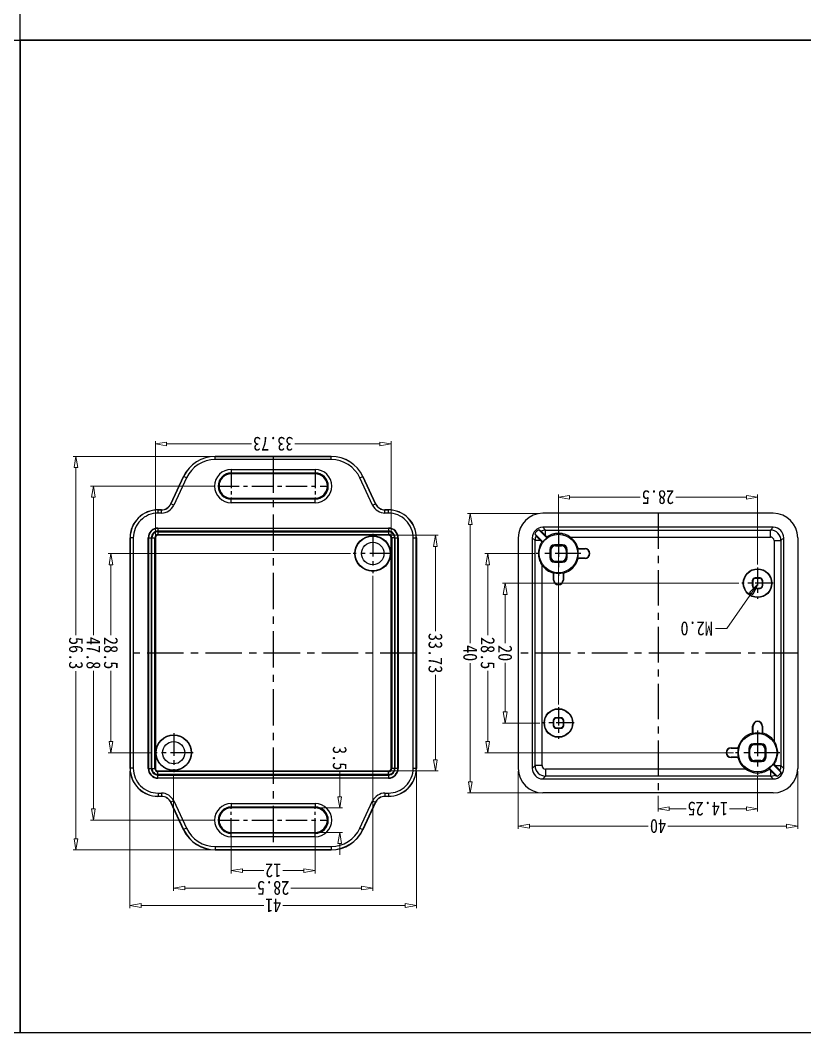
# Model space of a CAD drawing. Header units: millimetres. Extents: x 1786 to 3123, y -2632 to -1928.
# Drawn here: x 2920.1 to 3032.4, y -2632.3 to -2487.5 of the extents above; entities that cross this region are included whole.
import ezdxf

# ---------------------------------------------------------------- set-up
doc = ezdxf.new("R2010")
doc.units = ezdxf.units.MM
doc.linetypes.add('CENTER', pattern=[50.8, 31.75, -6.35, 6.35, -6.35])
doc.layers.add('dim', color=3, linetype='Continuous', lineweight=9)
doc.styles.add('FFS', font='SIMFANG.TTF', dxfattribs={"width": 0.85})
doc.dimstyles.new('YanXiu', dxfattribs={"dimtxt": 2.5, "dimasz": 2.2, "dimexe": 1, "dimexo": 0.6, "dimgap": 0.66, "dimtad": 0, "dimzin": 9, "dimdsep": 46, "dimtxsty": 'FFS', "dimblk": 'CLOSEDBLANK', "dimcen": 0, "dimclrd": 256, "dimclre": 131, "dimclrt": 42, "dimazin": 0, "dimtfac": 1, "dimtofl": 0, "dimtmove": 0, "dimatfit": 3, "dimldrblk": 'CLOSEDBLANK', "dimfxl": 1, "dimlwd": 5, "dimlwe": 5, "dimarcsym": 0})

# ---------------------------------------------------------------- blocks, each defined once
blk = doc.blocks.new('_ClosedBlank')
at = {"color": 0, "linetype": 'ByBlock', "lineweight": -2}
for p, q in [((-1, 0.167), (0, 0)), ((-1, 0.167), (-1, -0.167)), ((0, 0), (-1, -0.167))]:
    blk.add_line(p, q, dxfattribs=at)
blk = doc.blocks.new('*D230')
at = {"layer": 'Defpoints', "color": 0}
for p in [(2867.02, -2419.11), (2900.75, -2419.11), (2900.75, -2432.55)]:
    blk.add_point(p, dxfattribs=at)
at = {"layer": 'dim', "color": 131, "lineweight": 5}
for p, q in [((2867.02, -2419.51), (2867.02, -2432.95)), ((2900.75, -2419.51), (2900.75, -2432.95))]:
    blk.add_line(p, q, dxfattribs=at)
at = {"layer": 'dim', "lineweight": 5}
for p, q in [((2868.62, -2432.55), (2880.77, -2432.55)), ((2899.15, -2432.55), (2887.01, -2432.55))]:
    blk.add_line(p, q, dxfattribs=at)
at = {"layer": 'dim', "lineweight": 5, "xscale": 1.6, "yscale": 1.6, "zscale": 1.6, "rotation": 180}
blk.add_blockref('_ClosedBlank', (2867.02, -2432.55), dxfattribs=at)
at = {"layer": 'dim', "lineweight": 5, "xscale": 1.6, "yscale": 1.6, "zscale": 1.6}
blk.add_blockref('_ClosedBlank', (2900.75, -2432.55), dxfattribs=at)
at = {"layer": 'dim', "color": 42, "insert": (2883.89, -2432.55), "char_height": 2, "attachment_point": 5, "style": 'FFS'}
blk.add_mtext('33.73', dxfattribs=at)
blk = doc.blocks.new('*D231')
at = {"layer": 'Defpoints', "color": 0}
for p in [(2860.66, -2385.75), (2867.39, -2385.75, 0), (2867.39, -2419.48, 0)]:
    blk.add_point(p, dxfattribs=at)
at = {"layer": 'dim', "color": 131, "lineweight": 5}
for p, q in [((2866.99, -2385.75), (2860.26, -2385.75)), ((2866.99, -2419.48), (2860.26, -2419.48))]:
    blk.add_line(p, q, dxfattribs=at)
at = {"layer": 'dim', "lineweight": 5}
for p, q in [((2860.66, -2387.35), (2860.66, -2399.49)), ((2860.66, -2417.88), (2860.66, -2405.73))]:
    blk.add_line(p, q, dxfattribs=at)
at = {"layer": 'dim', "lineweight": 5, "xscale": 1.6, "yscale": 1.6, "zscale": 1.6}
for p, rotation in [((2860.66, -2385.75), 90), ((2860.66, -2419.48), 270)]:
    blk.add_blockref('_ClosedBlank', p, dxfattribs=dict(at, rotation=rotation))
at = {"layer": 'dim', "color": 42, "insert": (2860.66, -2402.61), "char_height": 2, "attachment_point": 5, "rotation": 90, "style": 'FFS'}
blk.add_mtext('33.73', dxfattribs=at)
blk = doc.blocks.new('*D232')
at = {"layer": 'Defpoints', "color": 0}
for p in [(2900.94, -2388.36, 0), (2907.12, -2388.36), (2872.44, -2416.86, 0)]:
    blk.add_point(p, dxfattribs=at)
at = {"layer": 'dim', "color": 131, "lineweight": 5}
for p, q in [((2901.34, -2388.36), (2907.52, -2388.36)), ((2872.84, -2416.86), (2907.52, -2416.86))]:
    blk.add_line(p, q, dxfattribs=at)
at = {"layer": 'dim', "lineweight": 5}
for p, q in [((2907.12, -2389.96), (2907.12, -2400.06)), ((2907.12, -2415.26), (2907.12, -2405.16))]:
    blk.add_line(p, q, dxfattribs=at)
at = {"layer": 'dim', "lineweight": 5, "xscale": 1.6, "yscale": 1.6, "zscale": 1.6}
for p, rotation in [((2907.12, -2388.36), 90), ((2907.12, -2416.86), 270)]:
    blk.add_blockref('_ClosedBlank', p, dxfattribs=dict(at, rotation=rotation))
at = {"layer": 'dim', "color": 42, "insert": (2907.12, -2402.61), "char_height": 2, "attachment_point": 5, "rotation": 90, "style": 'FFS'}
blk.add_mtext('28.5', dxfattribs=at)
blk = doc.blocks.new('*D233')
at = {"layer": 'Defpoints', "color": 0}
for p in [(2891.81, -2378.71, 0), (2909.62, -2378.71), (2891.81, -2426.51, 0)]:
    blk.add_point(p, dxfattribs=at)
at = {"layer": 'dim', "color": 131, "lineweight": 5}
for p, q in [((2892.21, -2378.71), (2910.02, -2378.71)), ((2892.21, -2426.51), (2910.02, -2426.51))]:
    blk.add_line(p, q, dxfattribs=at)
at = {"layer": 'dim', "lineweight": 5}
for p, q in [((2909.62, -2380.31), (2909.62, -2400.06)), ((2909.62, -2424.91), (2909.62, -2405.17))]:
    blk.add_line(p, q, dxfattribs=at)
at = {"layer": 'dim', "lineweight": 5, "xscale": 1.6, "yscale": 1.6, "zscale": 1.6}
for p, rotation in [((2909.62, -2378.71), 90), ((2909.62, -2426.51), 270)]:
    blk.add_blockref('_ClosedBlank', p, dxfattribs=dict(at, rotation=rotation))
at = {"layer": 'dim', "color": 42, "insert": (2909.62, -2402.61), "char_height": 2, "attachment_point": 5, "rotation": 90, "style": 'FFS'}
blk.add_mtext('47.8', dxfattribs=at)
blk = doc.blocks.new('*D234')
at = {"layer": 'Defpoints', "color": 0}
for p in [(2892.19, -2374.46), (2912.12, -2374.46), (2892.19, -2430.76)]:
    blk.add_point(p, dxfattribs=at)
at = {"layer": 'dim', "color": 131, "lineweight": 5}
for p, q in [((2892.59, -2374.46), (2912.52, -2374.46)), ((2892.59, -2430.76), (2912.52, -2430.76))]:
    blk.add_line(p, q, dxfattribs=at)
at = {"layer": 'dim', "lineweight": 5}
for p, q in [((2912.12, -2376.06), (2912.12, -2400.05)), ((2912.12, -2429.16), (2912.12, -2405.18))]:
    blk.add_line(p, q, dxfattribs=at)
at = {"layer": 'dim', "lineweight": 5, "xscale": 1.6, "yscale": 1.6, "zscale": 1.6}
for p, rotation in [((2912.12, -2374.46), 90), ((2912.12, -2430.76), 270)]:
    blk.add_blockref('_ClosedBlank', p, dxfattribs=dict(at, rotation=rotation))
at = {"layer": 'dim', "color": 42, "insert": (2912.12, -2402.61), "char_height": 2, "attachment_point": 5, "rotation": 90, "style": 'FFS'}
blk.add_mtext('56.3', dxfattribs=at)
blk = doc.blocks.new('*D235')
at = {"layer": 'Defpoints', "color": 0}
for p in [(2869.64, -2369), (2898.14, -2385.56, 0), (2869.64, -2414.06, 0)]:
    blk.add_point(p, dxfattribs=at)
at = {"layer": 'dim', "color": 131, "lineweight": 5}
for p, q in [((2869.64, -2413.66), (2869.64, -2368.6)), ((2898.14, -2385.16), (2898.14, -2368.6))]:
    blk.add_line(p, q, dxfattribs=at)
at = {"layer": 'dim', "lineweight": 5}
for p, q in [((2871.24, -2369), (2881.34, -2369)), ((2896.54, -2369), (2886.44, -2369))]:
    blk.add_line(p, q, dxfattribs=at)
at = {"layer": 'dim', "lineweight": 5, "xscale": 1.6, "yscale": 1.6, "zscale": 1.6, "rotation": 180}
blk.add_blockref('_ClosedBlank', (2869.64, -2369), dxfattribs=at)
at = {"layer": 'dim', "lineweight": 5, "xscale": 1.6, "yscale": 1.6, "zscale": 1.6}
blk.add_blockref('_ClosedBlank', (2898.14, -2369), dxfattribs=at)
at = {"layer": 'dim', "color": 42, "insert": (2883.89, -2369), "char_height": 2, "attachment_point": 5, "style": 'FFS'}
blk.add_mtext('28.5', dxfattribs=at)
blk = doc.blocks.new('*D236')
at = {"layer": 'Defpoints', "color": 0}
for p in [(2877.89, -2371.5), (2877.89, -2376.79, 0), (2889.89, -2376.79, 0)]:
    blk.add_point(p, dxfattribs=at)
at = {"layer": 'dim', "color": 131, "lineweight": 5}
for p, q in [((2877.89, -2376.39), (2877.89, -2371.1)), ((2889.89, -2376.39), (2889.89, -2371.1))]:
    blk.add_line(p, q, dxfattribs=at)
at = {"layer": 'dim', "lineweight": 5}
for p, q in [((2879.49, -2371.5), (2882.53, -2371.5)), ((2888.29, -2371.5), (2885.24, -2371.5))]:
    blk.add_line(p, q, dxfattribs=at)
at = {"layer": 'dim', "lineweight": 5, "xscale": 1.6, "yscale": 1.6, "zscale": 1.6, "rotation": 180}
blk.add_blockref('_ClosedBlank', (2877.89, -2371.5), dxfattribs=at)
at = {"layer": 'dim', "lineweight": 5, "xscale": 1.6, "yscale": 1.6, "zscale": 1.6}
blk.add_blockref('_ClosedBlank', (2889.89, -2371.5), dxfattribs=at)
at = {"layer": 'dim', "color": 42, "insert": (2883.89, -2371.5), "char_height": 2, "attachment_point": 5, "style": 'FFS'}
blk.add_mtext('12', dxfattribs=at)
blk = doc.blocks.new('*D237')
at = {"layer": 'Defpoints', "color": 0}
for p in [(2877.89, -2376.96), (2874.36, -2380.46), (2877.89, -2380.46)]:
    blk.add_point(p, dxfattribs=at)
at = {"layer": 'dim', "lineweight": 5}
for p, q in [((2874.36, -2375.36), (2874.36, -2373.76)), ((2874.36, -2382.06), (2874.36, -2385.66))]:
    blk.add_line(p, q, dxfattribs=at)
at = {"layer": 'dim', "color": 131, "lineweight": 5}
for p, q in [((2877.49, -2376.96), (2873.96, -2376.96)), ((2877.49, -2380.46), (2873.96, -2380.46))]:
    blk.add_line(p, q, dxfattribs=at)
at = {"layer": 'dim', "lineweight": 5, "xscale": 1.6, "yscale": 1.6, "zscale": 1.6}
for p, rotation in [((2874.36, -2376.96), 270), ((2874.36, -2380.46), 90)]:
    blk.add_blockref('_ClosedBlank', p, dxfattribs=dict(at, rotation=rotation))
at = {"layer": 'dim', "color": 42, "insert": (2874.36, -2387.58), "char_height": 2, "attachment_point": 5, "rotation": 90, "style": 'FFS'}
blk.add_mtext('3.5', dxfattribs=at)
blk = doc.blocks.new('*D238')
at = {"layer": 'Defpoints', "color": 0}
for p in [(2863.39, -2366.5), (2863.39, -2386.11), (2904.39, -2386.11)]:
    blk.add_point(p, dxfattribs=at)
at = {"layer": 'dim', "color": 131, "lineweight": 5}
for p, q in [((2863.39, -2385.71), (2863.39, -2366.1)), ((2904.39, -2385.71), (2904.39, -2366.1))]:
    blk.add_line(p, q, dxfattribs=at)
at = {"layer": 'dim', "lineweight": 5}
for p, q in [((2864.99, -2366.5), (2882.53, -2366.5)), ((2902.79, -2366.5), (2885.24, -2366.5))]:
    blk.add_line(p, q, dxfattribs=at)
at = {"layer": 'dim', "lineweight": 5, "xscale": 1.6, "yscale": 1.6, "zscale": 1.6, "rotation": 180}
blk.add_blockref('_ClosedBlank', (2863.39, -2366.5), dxfattribs=at)
at = {"layer": 'dim', "lineweight": 5, "xscale": 1.6, "yscale": 1.6, "zscale": 1.6}
blk.add_blockref('_ClosedBlank', (2904.39, -2366.5), dxfattribs=at)
at = {"layer": 'dim', "color": 42, "insert": (2883.89, -2366.5), "char_height": 2, "attachment_point": 5, "style": 'FFS'}
blk.add_mtext('41', dxfattribs=at)
blk = doc.blocks.new('*D239')
at = {"layer": 'Defpoints', "color": 0}
for p in [(2845.31, -2392.61, 0), (2850.68, -2392.61), (2816.81, -2412.61, 0)]:
    blk.add_point(p, dxfattribs=at)
at = {"layer": 'dim', "color": 131, "lineweight": 5}
for p, q in [((2845.71, -2392.61), (2851.07, -2392.61)), ((2817.21, -2412.61), (2851.07, -2412.61))]:
    blk.add_line(p, q, dxfattribs=at)
at = {"layer": 'dim', "lineweight": 5}
for p, q in [((2850.68, -2394.21), (2850.68, -2401.2)), ((2850.68, -2411.01), (2850.68, -2404.03))]:
    blk.add_line(p, q, dxfattribs=at)
at = {"layer": 'dim', "lineweight": 5, "xscale": 1.6, "yscale": 1.6, "zscale": 1.6}
for p, rotation in [((2850.68, -2392.61), 90), ((2850.68, -2412.61), 270)]:
    blk.add_blockref('_ClosedBlank', p, dxfattribs=dict(at, rotation=rotation))
at = {"layer": 'dim', "color": 42, "insert": (2850.68, -2402.61), "char_height": 2, "attachment_point": 5, "rotation": 90, "style": 'FFS'}
blk.add_mtext('20', dxfattribs=at)
blk = doc.blocks.new('*D240')
at = {"layer": 'Defpoints', "color": 0}
for p in [(2817.58, -2388.36, 0), (2853.18, -2388.36), (2846.08, -2416.86, 0)]:
    blk.add_point(p, dxfattribs=at)
at = {"layer": 'dim', "color": 131, "lineweight": 5}
for p, q in [((2817.98, -2388.36), (2853.57, -2388.36)), ((2846.48, -2416.86), (2853.57, -2416.86))]:
    blk.add_line(p, q, dxfattribs=at)
at = {"layer": 'dim', "lineweight": 5}
for p, q in [((2853.18, -2389.96), (2853.18, -2400.06)), ((2853.18, -2415.26), (2853.18, -2405.16))]:
    blk.add_line(p, q, dxfattribs=at)
at = {"layer": 'dim', "lineweight": 5, "xscale": 1.6, "yscale": 1.6, "zscale": 1.6}
for p, rotation in [((2853.18, -2388.36), 90), ((2853.18, -2416.86), 270)]:
    blk.add_blockref('_ClosedBlank', p, dxfattribs=dict(at, rotation=rotation))
at = {"layer": 'dim', "color": 42, "insert": (2853.18, -2402.61), "char_height": 2, "attachment_point": 5, "rotation": 90, "style": 'FFS'}
blk.add_mtext('28.5', dxfattribs=at)
blk = doc.blocks.new('*D241')
at = {"layer": 'Defpoints', "color": 0}
for p in [(2845.3, -2382.61), (2855.68, -2382.61), (2845.3, -2422.61)]:
    blk.add_point(p, dxfattribs=at)
at = {"layer": 'dim', "color": 131, "lineweight": 5}
for p, q in [((2845.7, -2382.61), (2856.07, -2382.61)), ((2845.7, -2422.61), (2856.07, -2422.61))]:
    blk.add_line(p, q, dxfattribs=at)
at = {"layer": 'dim', "lineweight": 5}
for p, q in [((2855.68, -2384.21), (2855.68, -2401.19)), ((2855.68, -2421.01), (2855.68, -2404.03))]:
    blk.add_line(p, q, dxfattribs=at)
at = {"layer": 'dim', "lineweight": 5, "xscale": 1.6, "yscale": 1.6, "zscale": 1.6}
for p, rotation in [((2855.68, -2382.61), 90), ((2855.68, -2422.61), 270)]:
    blk.add_blockref('_ClosedBlank', p, dxfattribs=dict(at, rotation=rotation))
at = {"layer": 'dim', "color": 42, "insert": (2855.68, -2402.61), "char_height": 2, "attachment_point": 5, "rotation": 90, "style": 'FFS'}
blk.add_mtext('40', dxfattribs=at)
blk = doc.blocks.new('*D242')
at = {"layer": 'Defpoints', "color": 0}
for p in [(2828.8, -2380.35), (2828.8, -2382.61, 0), (2814.55, -2385.34, 0)]:
    blk.add_point(p, dxfattribs=at)
at = {"layer": 'dim', "color": 131, "lineweight": 5}
for p, q in [((2814.55, -2384.94), (2814.55, -2379.95)), ((2828.8, -2382.21), (2828.8, -2379.95))]:
    blk.add_line(p, q, dxfattribs=at)
at = {"layer": 'dim', "lineweight": 5}
for p, q in [((2816.15, -2380.35), (2818.56, -2380.35)), ((2827.2, -2380.35), (2824.79, -2380.35))]:
    blk.add_line(p, q, dxfattribs=at)
at = {"layer": 'dim', "lineweight": 5, "xscale": 1.6, "yscale": 1.6, "zscale": 1.6, "rotation": 180}
blk.add_blockref('_ClosedBlank', (2814.55, -2380.35), dxfattribs=at)
at = {"layer": 'dim', "lineweight": 5, "xscale": 1.6, "yscale": 1.6, "zscale": 1.6}
blk.add_blockref('_ClosedBlank', (2828.8, -2380.35), dxfattribs=at)
at = {"layer": 'dim', "color": 42, "insert": (2821.68, -2380.35), "char_height": 2, "attachment_point": 5, "style": 'FFS'}
blk.add_mtext('14.25', dxfattribs=at)
blk = doc.blocks.new('*D243')
at = {"layer": 'Defpoints', "color": 0}
for p in [(2848.8, -2377.85), (2808.8, -2386.11, 0), (2848.8, -2386.11, 0)]:
    blk.add_point(p, dxfattribs=at)
at = {"layer": 'dim', "color": 131, "lineweight": 5}
for p, q in [((2808.8, -2385.71), (2808.8, -2377.45)), ((2848.8, -2385.71), (2848.8, -2377.45))]:
    blk.add_line(p, q, dxfattribs=at)
at = {"layer": 'dim', "lineweight": 5}
for p, q in [((2810.4, -2377.85), (2827.38, -2377.85)), ((2847.2, -2377.85), (2830.22, -2377.85))]:
    blk.add_line(p, q, dxfattribs=at)
at = {"layer": 'dim', "lineweight": 5, "xscale": 1.6, "yscale": 1.6, "zscale": 1.6, "rotation": 180}
blk.add_blockref('_ClosedBlank', (2808.8, -2377.85), dxfattribs=at)
at = {"layer": 'dim', "lineweight": 5, "xscale": 1.6, "yscale": 1.6, "zscale": 1.6}
blk.add_blockref('_ClosedBlank', (2848.8, -2377.85), dxfattribs=at)
at = {"layer": 'dim', "color": 42, "insert": (2828.8, -2377.85), "char_height": 2, "attachment_point": 5, "style": 'FFS'}
blk.add_mtext('40', dxfattribs=at)
blk = doc.blocks.new('*D244')
at = {"layer": 'Defpoints', "color": 0}
for p in [(2843.05, -2394.87, 0), (2814.55, -2414.87, 0), (2843.05, -2424.91)]:
    blk.add_point(p, dxfattribs=at)
at = {"layer": 'dim', "color": 131, "lineweight": 5}
for p, q in [((2843.05, -2395.27), (2843.05, -2425.31)), ((2814.55, -2415.27), (2814.55, -2425.31))]:
    blk.add_line(p, q, dxfattribs=at)
at = {"layer": 'dim', "lineweight": 5}
for p, q in [((2816.15, -2424.91), (2826.25, -2424.91)), ((2841.45, -2424.91), (2831.35, -2424.91))]:
    blk.add_line(p, q, dxfattribs=at)
at = {"layer": 'dim', "lineweight": 5, "xscale": 1.6, "yscale": 1.6, "zscale": 1.6, "rotation": 180}
blk.add_blockref('_ClosedBlank', (2814.55, -2424.91), dxfattribs=at)
at = {"layer": 'dim', "lineweight": 5, "xscale": 1.6, "yscale": 1.6, "zscale": 1.6}
blk.add_blockref('_ClosedBlank', (2843.05, -2424.91), dxfattribs=at)
at = {"layer": 'dim', "color": 42, "insert": (2828.8, -2424.91), "char_height": 2, "attachment_point": 5, "style": 'FFS'}
blk.add_mtext('28.5', dxfattribs=at)
blk = doc.blocks.new('*u246')
at = {"color": 7, "linetype": 'Continuous'}
for p, q in [((57.03, 115.86, 0), (73.639, 115.86, 0)), ((57.03, 115.86, 0), (57.042, 115.842, 0)), ((57.041, 115.392, 0), (57.041, 115.842, 0)), ((73.628, 115.392, 0), (57.041, 115.392, 0)), ((73.628, 115.842, 0), (57.042, 115.842, 0)), ((73.628, 115.842, 0), (73.639, 115.86, 0)), ((73.628, 115.392, 0), (73.628, 115.842, 0)), ((59.335, 113.992, 0), (71.335, 113.992, 0)), ((59.335, 113.992, 0), (59.335, 113.36, 0)), ((59.335, 113.493, 0), (71.335, 113.493, 0)), ((71.335, 113.36, 0), (59.335, 113.36, 0)), ((71.335, 113.992, 0), (71.335, 113.36, 0)), ((50.681, 109.076, 0), (52.498, 112.973, 0)), ((52.51, 112.955, 0), (50.693, 109.058, 0)), ((52.918, 112.765, 0), (51.101, 108.868, 0)), ((52.498, 112.973, 0), (52.51, 112.955, 0)), ((52.918, 112.765, 0), (52.51, 112.955, 0)), ((77.752, 112.765, 0), (78.16, 112.955, 0)), ((79.569, 108.868, 0), (77.752, 112.765, 0)), ((78.16, 112.955, 0), (78.171, 112.973, 0)), ((79.977, 109.058, 0), (78.16, 112.955, 0)), ((78.171, 112.973, 0), (79.988, 109.076, 0)), ((50.693, 109.058, 0), (50.681, 109.076, 0)), ((51.101, 108.868, 0), (50.693, 109.058, 0)), ((59.335, 109.86, 0), (71.335, 109.86, 0)), ((59.335, 109.228, 0), (59.335, 109.86, 0)), ((71.335, 109.728, 0), (59.335, 109.728, 0)), ((71.335, 109.228, 0), (59.335, 109.228, 0)), ((71.335, 109.228, 0), (71.335, 109.86, 0)), ((79.569, 108.868, 0), (79.977, 109.058, 0)), ((79.977, 109.058, 0), (79.988, 109.076, 0)), ((-6.254, 107.71, 0), (26.753, 107.71, 0)), ((48.835, 108.21, 0), (49.322, 108.21, 0)), ((48.853, 108.192, 0), (48.835, 108.21, 0)), ((49.333, 108.192, 0), (48.853, 108.192, 0)), ((48.853, 107.742, 0), (48.853, 108.192, 0)), ((49.333, 107.742, 0), (48.853, 107.742, 0)), ((49.333, 108.192, 0), (49.322, 108.21, 0)), ((49.333, 107.742, 0), (49.333, 108.192, 0)), ((81.336, 108.192, 0), (81.348, 108.21, 0)), ((81.817, 108.192, 0), (81.336, 108.192, 0)), ((81.336, 107.742, 0), (81.336, 108.192, 0)), ((81.817, 107.742, 0), (81.336, 107.742, 0)), ((81.348, 108.21, 0), (81.835, 108.21, 0)), ((81.835, 108.21, 0), (81.817, 108.192, 0)), ((81.817, 107.742, 0), (81.817, 108.192, 0)), ((-7.377, 104.778, 0), (-6.229, 103.63, 0)), ((-5.67, 104.189, 0), (-6.818, 105.337, 0)), ((26.749, 105.708, 0), (-6.25, 105.708, 0)), ((-5.855, 105.313, 0), (-6.25, 105.708, 0)), ((-5.855, 105.313, 0), (26.354, 105.313, 0)), ((-5.855, 104.521, 0), (-5.855, 105.313, 0)), ((-2.325, 104.314, 0), (26.354, 104.314, 0)), ((26.354, 105.313, 0), (26.749, 105.708, 0)), ((26.354, 104.314, 0), (26.354, 105.313, 0)), ((48.835, 105.608, 0), (81.834, 105.608, 0)), ((48.835, 105.16, 0), (48.835, 105.608, 0)), ((81.834, 105.559, 0), (48.835, 105.559, 0)), ((81.834, 105.16, 0), (48.835, 105.16, 0)), ((48.835, 105.067, 0), (81.834, 105.067, 0)), ((48.835, 105.067, 0), (48.835, 104.575, 0)), ((48.835, 104.668, 0), (81.834, 104.668, 0)), ((81.834, 104.575, 0), (48.835, 104.575, 0)), ((81.834, 105.608, 0), (81.834, 105.16, 0)), ((81.834, 105.067, 0), (81.834, 104.575, 0)), ((-9.75, 71.207, 0), (-9.75, 104.214, 0)), ((-7.748, 104.21, 0), (-7.748, 71.211, 0)), ((-7.353, 103.815, 0), (-7.748, 104.21, 0)), ((-7.353, 71.606, 0), (-7.353, 103.815, 0)), ((-6.561, 103.815, 0), (-7.353, 103.815, 0)), ((-3.415, 103.21, 0), (-4.586, 103.21, 0)), ((-4.586, 103.21, 0), (-4.446, 103.071, 0)), ((-4.446, 103.071, 0), (-3.554, 103.071, 0)), ((-3.415, 103.21, 0), (-3.554, 103.071, 0)), ((26.854, 103.815, 0), (27.853, 103.815, 0)), ((26.854, 103.815, 0), (26.854, 75.136, 0)), ((27.853, 103.815, 0), (28.248, 104.21, 0)), ((27.853, 103.815, 0), (27.853, 71.606, 0)), ((28.248, 71.211, 0), (28.248, 104.21, 0)), ((30.25, 71.207, 0), (30.25, 104.214, 0)), ((44.835, 71.21, 0), (44.835, 104.21, 0)), ((44.853, 104.192, 0), (44.835, 104.21, 0)), ((44.853, 104.192, 0), (44.853, 71.228, 0)), ((45.303, 104.192, 0), (44.853, 104.192, 0)), ((45.303, 104.192, 0), (45.303, 71.228, 0)), ((47.437, 71.211, 0), (47.437, 104.21, 0)), ((47.437, 104.21, 0), (47.885, 104.21, 0)), ((47.486, 104.21, 0), (47.486, 71.211, 0)), ((47.885, 104.21, 0), (47.885, 71.211, 0)), ((47.978, 71.211, 0), (47.978, 104.21, 0)), ((47.978, 104.21, 0), (48.47, 104.21, 0)), ((48.377, 71.211, 0), (48.377, 104.21, 0)), ((48.47, 104.21, 0), (48.47, 71.211, 0)), ((82.692, 104.21, 0), (82.2, 104.21, 0)), ((82.2, 71.211, 0), (82.2, 104.21, 0)), ((82.292, 104.21, 0), (82.292, 71.211, 0)), ((82.692, 104.21, 0), (82.692, 71.211, 0)), ((83.233, 104.21, 0), (82.784, 104.21, 0)), ((82.784, 71.211, 0), (82.784, 104.21, 0)), ((83.184, 71.211, 0), (83.184, 104.21, 0)), ((83.233, 104.21, 0), (83.233, 71.211, 0)), ((85.367, 104.192, 0), (85.817, 104.192, 0)), ((85.367, 71.228, 0), (85.367, 104.192, 0)), ((85.835, 104.21, 0), (85.817, 104.192, 0)), ((85.817, 71.228, 0), (85.817, 104.192, 0)), ((85.835, 104.21, 0), (85.835, 71.21, 0)), ((-5.25, 102.546, 0), (-5.25, 101.375, 0)), ((-5.25, 102.546, 0), (-5.111, 102.406, 0)), ((-5.25, 101.375, 0), (-5.111, 101.514, 0)), ((-5.111, 102.406, 0), (-5.111, 101.514, 0)), ((-2.75, 102.546, 0), (-2.89, 102.406, 0)), ((-2.89, 102.406, 0), (-2.89, 101.514, 0)), ((-2.75, 101.375, 0), (-2.89, 101.514, 0)), ((-2.75, 101.375, 0), (-2.75, 102.546, 0)), ((-1.238, 102.61, 0), (-0.203, 102.61, 0)), ((-1.197, 102.663, 0), (-0.203, 102.663, 0)), ((-0.203, 102.61, 0), (-0.203, 102.663, 0)), ((-6.354, 71.606, 0), (-6.354, 100.285, 0)), ((-4.586, 100.71, 0), (-4.446, 100.85, 0)), ((-4.586, 100.71, 0), (-3.415, 100.71, 0)), ((-4.446, 100.85, 0), (-3.554, 100.85, 0)), ((-3.415, 100.71, 0), (-3.554, 100.85, 0)), ((-0.203, 101.31, 0), (-1.238, 101.31, 0)), ((-0.203, 101.258, 0), (-1.197, 101.258, 0)), ((-0.203, 101.31, 0), (-0.203, 101.258, 0)), ((-4.703, 98.163, 0), (-4.703, 99.157, 0)), ((-4.65, 98.163, 0), (-4.65, 99.198, 0)), ((-3.35, 99.198, 0), (-3.35, 98.163, 0)), ((-3.298, 99.157, 0), (-3.298, 98.163, 0)), ((-4.703, 98.163, 0), (-4.65, 98.163, 0)), ((-3.298, 98.163, 0), (-3.35, 98.163, 0)), ((23.75, 98.062, 0), (23.802, 98.009, 0)), ((23.75, 98.062, 0), (23.75, 97.359, 0)), ((23.75, 97.359, 0), (23.802, 97.411, 0)), ((23.802, 98.009, 0), (23.802, 97.411, 0)), ((24.148, 98.46, 0), (24.201, 98.408, 0)), ((24.851, 98.46, 0), (24.148, 98.46, 0)), ((24.799, 98.408, 0), (24.201, 98.408, 0)), ((24.851, 98.46, 0), (24.799, 98.408, 0)), ((25.25, 98.062, 0), (25.197, 98.009, 0)), ((25.197, 97.411, 0), (25.197, 98.009, 0)), ((25.25, 97.359, 0), (25.197, 97.411, 0)), ((25.25, 97.359, 0), (25.25, 98.062, 0)), ((24.148, 96.96, 0), (24.201, 97.013, 0)), ((24.148, 96.96, 0), (24.851, 96.96, 0)), ((24.201, 97.013, 0), (24.799, 97.013, 0)), ((24.851, 96.96, 0), (24.799, 97.013, 0)), ((-3.649, 78.46, 0), (-4.352, 78.46, 0)), ((-4.352, 78.46, 0), (-4.299, 78.408, 0)), ((-3.701, 78.408, 0), (-4.299, 78.408, 0)), ((-3.649, 78.46, 0), (-3.701, 78.408, 0)), ((-4.75, 78.062, 0), (-4.75, 77.359, 0)), ((-4.75, 78.062, 0), (-4.698, 78.009, 0)), ((-4.75, 77.359, 0), (-4.698, 77.411, 0)), ((-4.698, 78.009, 0), (-4.698, 77.411, 0)), ((-4.352, 76.96, 0), (-4.299, 77.013, 0)), ((-4.352, 76.96, 0), (-3.649, 76.96, 0)), ((-4.299, 77.013, 0), (-3.701, 77.013, 0)), ((-3.649, 76.96, 0), (-3.701, 77.013, 0)), ((-3.25, 78.062, 0), (-3.303, 78.009, 0)), ((-3.303, 77.411, 0), (-3.303, 78.009, 0)), ((-3.25, 77.359, 0), (-3.303, 77.411, 0)), ((-3.25, 77.359, 0), (-3.25, 78.062, 0)), ((23.85, 77.258, 0), (23.797, 77.258, 0)), ((23.797, 76.263, 0), (23.797, 77.258, 0)), ((23.85, 76.222, 0), (23.85, 77.258, 0)), ((25.15, 77.258, 0), (25.202, 77.258, 0)), ((25.15, 77.258, 0), (25.15, 76.222, 0)), ((25.202, 77.258, 0), (25.202, 76.263, 0)), ((20.702, 74.11, 0), (20.702, 74.163, 0)), ((20.702, 74.163, 0), (21.697, 74.163, 0)), ((20.702, 74.11, 0), (21.738, 74.11, 0)), ((23.25, 74.046, 0), (23.389, 73.906, 0)), ((23.25, 74.046, 0), (23.25, 72.875, 0)), ((23.389, 73.014, 0), (23.389, 73.906, 0)), ((23.914, 74.71, 0), (24.054, 74.571, 0)), ((25.085, 74.71, 0), (23.914, 74.71, 0)), ((24.946, 74.571, 0), (24.054, 74.571, 0)), ((25.085, 74.71, 0), (24.946, 74.571, 0)), ((25.75, 74.046, 0), (25.61, 73.906, 0)), ((25.61, 73.014, 0), (25.61, 73.906, 0)), ((25.75, 72.875, 0), (25.75, 74.046, 0)), ((20.702, 72.81, 0), (20.702, 72.758, 0)), ((21.738, 72.81, 0), (20.702, 72.81, 0)), ((21.697, 72.758, 0), (20.702, 72.758, 0)), ((23.25, 72.875, 0), (23.389, 73.014, 0)), ((25.75, 72.875, 0), (25.61, 73.014, 0)), ((-7.353, 71.606, 0), (-7.748, 71.211, 0)), ((-6.354, 71.606, 0), (-7.353, 71.606, 0)), ((-5.855, 71.106, 0), (-5.855, 70.107, 0)), ((22.824, 71.106, 0), (-5.855, 71.106, 0)), ((23.914, 72.21, 0), (24.054, 72.35, 0)), ((23.914, 72.21, 0), (25.085, 72.21, 0)), ((24.946, 72.35, 0), (24.054, 72.35, 0)), ((25.085, 72.21, 0), (24.946, 72.35, 0)), ((26.17, 71.231, 0), (27.317, 70.084, 0)), ((27.876, 70.643, 0), (26.729, 71.79, 0)), ((27.061, 71.606, 0), (27.853, 71.606, 0)), ((27.853, 71.606, 0), (28.248, 71.211, 0)), ((44.835, 71.21, 0), (44.853, 71.228, 0)), ((45.303, 71.228, 0), (44.853, 71.228, 0)), ((47.885, 71.211, 0), (47.437, 71.211, 0)), ((47.978, 71.211, 0), (48.47, 71.211, 0)), ((82.692, 71.211, 0), (82.2, 71.211, 0)), ((83.233, 71.211, 0), (82.784, 71.211, 0)), ((85.367, 71.228, 0), (85.817, 71.228, 0)), ((85.817, 71.228, 0), (85.835, 71.21, 0)), ((-5.855, 70.107, 0), (-6.25, 69.712, 0)), ((-6.25, 69.712, 0), (26.749, 69.712, 0)), ((26.354, 70.107, 0), (-5.855, 70.107, 0)), ((26.354, 70.899, 0), (26.354, 70.107, 0)), ((26.354, 70.107, 0), (26.749, 69.712, 0)), ((48.835, 70.353, 0), (48.835, 70.845, 0)), ((48.835, 70.845, 0), (81.834, 70.845, 0)), ((81.834, 70.753, 0), (48.835, 70.753, 0)), ((81.834, 70.353, 0), (48.835, 70.353, 0)), ((48.835, 69.812, 0), (48.835, 70.261, 0)), ((48.835, 70.261, 0), (81.834, 70.261, 0)), ((48.835, 69.861, 0), (81.834, 69.861, 0)), ((81.834, 69.812, 0), (48.835, 69.812, 0)), ((81.834, 70.353, 0), (81.834, 70.845, 0)), ((81.834, 69.812, 0), (81.834, 70.261, 0)), ((-6.254, 67.71, 0), (26.753, 67.71, 0)), ((48.835, 67.21, 0), (48.853, 67.228, 0)), ((49.322, 67.21, 0), (48.835, 67.21, 0)), ((48.853, 67.678, 0), (48.853, 67.228, 0)), ((48.853, 67.678, 0), (49.333, 67.678, 0)), ((48.853, 67.228, 0), (49.333, 67.228, 0)), ((49.333, 67.228, 0), (49.322, 67.21, 0)), ((49.333, 67.678, 0), (49.333, 67.228, 0)), ((81.336, 67.678, 0), (81.336, 67.228, 0)), ((81.336, 67.678, 0), (81.817, 67.678, 0)), ((81.336, 67.228, 0), (81.348, 67.21, 0)), ((81.336, 67.228, 0), (81.817, 67.228, 0)), ((81.835, 67.21, 0), (81.348, 67.21, 0)), ((81.817, 67.678, 0), (81.817, 67.228, 0)), ((81.817, 67.228, 0), (81.835, 67.21, 0)), ((50.693, 66.362, 0), (50.681, 66.344, 0)), ((52.499, 62.447, 0), (50.681, 66.344, 0)), ((51.101, 66.552, 0), (50.693, 66.362, 0)), ((50.693, 66.362, 0), (52.51, 62.465, 0)), ((51.101, 66.552, 0), (52.918, 62.655, 0)), ((59.335, 66.192, 0), (59.335, 65.56, 0)), ((59.335, 66.192, 0), (71.335, 66.192, 0)), ((59.335, 65.693, 0), (71.335, 65.693, 0)), ((71.335, 65.56, 0), (59.335, 65.56, 0)), ((71.335, 66.192, 0), (71.335, 65.56, 0)), ((77.752, 62.655, 0), (79.569, 66.552, 0)), ((78.16, 62.465, 0), (79.977, 66.362, 0)), ((79.988, 66.344, 0), (78.171, 62.447, 0)), ((79.569, 66.552, 0), (79.977, 66.362, 0)), ((79.977, 66.362, 0), (79.988, 66.344, 0)), ((52.51, 62.465, 0), (52.498, 62.447, 0)), ((52.918, 62.655, 0), (52.51, 62.465, 0)), ((77.752, 62.655, 0), (78.16, 62.465, 0)), ((78.171, 62.447, 0), (78.16, 62.465, 0)), ((59.335, 61.428, 0), (59.335, 62.06, 0)), ((59.335, 62.06, 0), (71.335, 62.06, 0)), ((71.335, 61.928, 0), (59.335, 61.928, 0)), ((71.335, 61.428, 0), (59.335, 61.428, 0)), ((71.335, 61.428, 0), (71.335, 62.06, 0)), ((57.042, 59.578, 0), (57.03, 59.56, 0)), ((73.64, 59.56, 0), (57.03, 59.56, 0)), ((57.041, 60.028, 0), (57.041, 59.578, 0)), ((57.041, 60.028, 0), (73.628, 60.028, 0)), ((57.042, 59.578, 0), (73.628, 59.578, 0)), ((73.628, 60.028, 0), (73.628, 59.578, 0)), ((73.639, 59.56, 0), (73.628, 59.578, 0))]:
    blk.add_line(p, q, dxfattribs=at)
at = {"color": 1, "linetype": 'CENTER', "ltscale": 0.164}
for p, q in [((65.335, 59.56, 0), (65.335, 115.86, 0)), ((44.835, 87.71, 0), (85.835, 87.71, 0))]:
    blk.add_line(p, q, dxfattribs=at)
at = {"color": 1, "linetype": 'CENTER', "ltscale": 0.07}
for p, q in [((59.335, 113.535, 0), (59.335, 109.685, 0)), ((71.335, 113.535, 0), (71.335, 109.685, 0)), ((59.335, 61.885, 0), (59.335, 65.735, 0)), ((71.335, 61.885, 0), (71.335, 65.735, 0))]:
    blk.add_line(p, q, dxfattribs=at)
at = {"color": 1, "linetype": 'CENTER', "ltscale": 0.096}
for p, q in [((73.26, 111.61, 0), (57.41, 111.61, 0)), ((73.26, 63.81, 0), (57.41, 63.81, 0))]:
    blk.add_line(p, q, dxfattribs=at)
at = {"color": 1, "linetype": 'CENTER', "ltscale": 0.16}
for p, q in [((10.25, 67.71, 0), (10.25, 107.71, 0)), ((-9.75, 87.71, 0), (30.25, 87.71, 0))]:
    blk.add_line(p, q, dxfattribs=at)
at = {"color": 1, "linetype": 'CENTER', "ltscale": 0.115586}
for p, q in [((-4, 98.782, 0), (-4, 105.139, 0)), ((-7.179, 101.96, 0), (-0.822, 101.96, 0)), ((24.5, 70.282, 0), (24.5, 76.639, 0)), ((21.321, 73.46, 0), (27.678, 73.46, 0))]:
    blk.add_line(p, q, dxfattribs=at)
at = {"color": 1, "linetype": 'CENTER', "ltscale": 0.102095}
for p, q in [((79.585, 99.153, 0), (79.585, 104.768, 0)), ((76.777, 101.96, 0), (82.392, 101.96, 0)), ((51.085, 70.653, 0), (51.085, 76.268, 0)), ((48.277, 73.46, 0), (53.892, 73.46, 0))]:
    blk.add_line(p, q, dxfattribs=at)
at = {"color": 1, "linetype": 'CENTER', "ltscale": 0.082095}
for p, q in [((24.5, 95.453, 0), (24.5, 99.968, 0)), ((22.242, 97.71, 0), (26.757, 97.71, 0)), ((-4, 75.453, 0), (-4, 79.968, 0)), ((-6.258, 77.71, 0), (-1.743, 77.71, 0))]:
    blk.add_line(p, q, dxfattribs=at)
at = {"color": 7, "linetype": 'Continuous'}
for centre, radius in [((-4, 101.96, 0), 2.75), ((79.585, 101.96, 0), 2.552), ((79.585, 101.96, 0), 2.5), ((79.585, 101.96, 0), 1.6), ((24.5, 97.71, 0), 2.052), ((24.5, 97.71, 0), 2), ((-4, 77.71, 0), 2.052), ((-4, 77.71, 0), 2), ((24.5, 73.46, 0), 2.75), ((51.085, 73.46, 0), 2.552), ((51.085, 73.46, 0), 2.5), ((51.085, 73.46, 0), 1.6)]:
    blk.add_circle(centre, radius, dxfattribs=at)
for centre, radius, start, end in [((57.03, 110.86, 0), 5, 89.99682, 155.00354), ((57.041, 110.842, 0), 5, 89.99679, 155.00357), ((57.041, 110.842, 0), 4.55, 89.99975, 155.00025), ((73.628, 110.842, 0), 5, 24.99643, 90.00321), ((73.628, 110.842, 0), 4.55, 24.99975, 90.00025), ((73.64, 110.86, 0), 5, 24.99646, 90.00318), ((59.335, 111.61, 0), 2.382, 90, 270), ((59.335, 111.61, 0), 1.882, 90, 270), ((59.335, 111.61, 0), 1.75, 90, 270), ((71.335, 111.61, 0), 2.382, 270, 90), ((71.335, 111.61, 0), 1.882, 270, 90), ((71.335, 111.61, 0), 1.75, 270, 90), ((49.322, 109.71, 0), 1.5, 270.36502, 334.63798), ((49.333, 109.692, 0), 1.5, 269.99777, 335.00523), ((49.333, 109.692, 0), 1.95, 269.99978, 335.0001), ((49.327, 109.708, 0), 1.495, 334.63028, 334.99906), ((81.336, 109.692, 0), 1.95, 204.99978, 270.0001), ((81.336, 109.692, 0), 1.5, 204.99759, 270.00508), ((81.341, 109.707, 0), 1.493, 204.9995, 205.36873), ((81.348, 109.71, 0), 1.5, 205.36484, 269.63783), ((48.835, 104.21, 0), 4, 89.99577, 180.00396), ((48.852, 104.192, 0), 4, 89.99568, 180.00405), ((48.852, 104.193, 0), 3.55, 89.99914, 180.00086), ((49.322, 109.703, 0), 1.493, 269.99959, 270.36883), ((81.348, 109.705, 0), 1.495, 269.6302, 269.99899), ((81.817, 104.192, 0), 4, 359.99595, 90.00432), ((81.817, 104.193, 0), 3.55, 359.99914, 90.00086), ((81.835, 104.21, 0), 4, 359.99604, 90.00423), ((-5.853, 103.813, 0), 1.5, 153.79444, 179.92845), ((-5.853, 103.813, 0), 1.5, 90.07089, 116.2067), ((-85.053, 24.911, 0), 112.295, 45.00757, 45.14863), ((3.05, 103.566, 0), 8.743, 175.0135, 175.91564), ((-4, 101.96, 0), 2.89, 14.0674, 54.55782), ((26.352, 103.813, 0), 1.501, 0.07677, 89.92371), ((26.355, 103.815, 0), 0.499, 359.97921, 90.02079), ((48.835, 104.21, 0), 1.398, 89.97735, 180.02265), ((48.835, 104.21, 0), 1.349, 89.9758, 180.02449), ((48.835, 104.21, 0), 0.949, 89.96564, 180.03448), ((48.835, 104.21, 0), 0.857, 89.96043, 180.04067), ((48.835, 104.21, 0), 0.457, 89.93954, 180.07654), ((81.835, 104.21, 0), 1.398, 359.97735, 90.02265), ((81.835, 104.21, 0), 1.349, 359.9758, 90.02449), ((81.835, 104.21, 0), 0.949, 359.96564, 90.03448), ((81.835, 104.21, 0), 0.857, 359.96043, 90.04067), ((81.835, 104.21, 0), 0.457, 359.93954, 90.07654), ((73.048, 183.012, 0), 112.293, 224.85137, 224.99243), ((-5.606, 94.909, 0), 8.743, 94.08436, 94.9865), ((-4, 101.96, 0), 2.785, 126.84031, 143.15969), ((-8.492, 108.354, 0), 9.252, 321.62251, 322.03499), ((-4, 101.96, 0), 2.837, 346.75632, 13.24368), ((-0.203, 101.96, 0), 0.702, 270, 90), ((-0.203, 101.96, 0), 0.65, 270, 90), ((-4, 101.96, 0), 2.89, 215.44218, 255.9326), ((-4, 101.96, 0), 2.89, 284.0674, 345.9326), ((-8.514, 95.549, 0), 9.28, 37.96563, 38.37686), ((-10.412, 106.474, 0), 9.28, 307.96563, 308.37686), ((-4, 101.96, 0), 2.837, 256.75632, 283.24368), ((2.394, 106.452, 0), 9.252, 231.62251, 232.03499), ((-4, 98.163, 0), 0.702, 180, 0), ((-4, 98.163, 0), 0.65, 180, 0), ((24.5, 77.258, 0), 0.702, 0, 180), ((24.5, 77.258, 0), 0.65, 0, 180), ((24.5, 73.46, 0), 2.89, 104.0674, 165.9326), ((18.106, 68.969, 0), 9.252, 51.62251, 52.03499), ((24.5, 73.46, 0), 2.837, 76.75632, 103.24368), ((30.911, 68.947, 0), 9.28, 127.96563, 128.37686), ((24.5, 73.46, 0), 2.89, 35.44218, 75.9326), ((20.702, 73.46, 0), 0.702, 90, 270), ((20.702, 73.46, 0), 0.65, 90, 270), ((24.5, 73.46, 0), 2.837, 166.75632, 193.24368), ((29.013, 79.872, 0), 9.28, 217.96563, 218.37686), ((28.991, 67.066, 0), 9.252, 141.62251, 142.03499), ((24.5, 73.46, 0), 2.89, 194.0674, 234.55782), ((-5.853, 71.608, 0), 1.501, 180.07676, 269.92372), ((-5.855, 71.605, 0), 0.499, 179.9792, 270.0208), ((17.449, 71.854, 0), 8.743, 355.0135, 355.91564), ((105.553, 150.509, 0), 112.295, 225.00757, 225.14863), ((24.5, 73.46, 0), 2.785, 306.84031, 323.15969), ((26.106, 80.511, 0), 8.743, 274.08436, 274.9865), ((-52.548, -7.592, 0), 112.293, 44.85137, 44.99243), ((26.353, 71.607, 0), 1.5, 333.79444, 359.92845), ((48.835, 71.21, 0), 4, 179.99604, 270.00423), ((48.852, 71.228, 0), 4, 179.99595, 270.00432), ((48.852, 71.228, 0), 3.55, 179.99914, 270.00086), ((48.835, 71.21, 0), 1.398, 179.97666, 270.02334), ((48.835, 71.21, 0), 1.349, 179.97581, 270.02449), ((48.835, 71.21, 0), 0.949, 179.96564, 270.03448), ((48.835, 71.21, 0), 0.857, 179.96043, 270.04067), ((48.835, 71.21, 0), 0.457, 179.93954, 270.07653), ((81.817, 71.228, 0), 3.55, 269.99914, 0.00086), ((81.817, 71.228, 0), 4, 269.99568, 0.00405), ((81.835, 71.21, 0), 0.457, 269.93954, 0.07654), ((81.835, 71.21, 0), 0.857, 269.96043, 0.04067), ((81.835, 71.21, 0), 0.949, 269.96564, 0.03448), ((81.835, 71.21, 0), 1.349, 269.9758, 0.02449), ((81.835, 71.21, 0), 1.398, 269.97666, 0.02334), ((81.835, 71.21, 0), 4, 269.99577, 0.00396), ((26.352, 71.607, 0), 1.5, 270.07089, 296.2067), ((49.322, 65.716, 0), 1.495, 89.6302, 89.99899), ((49.322, 65.71, 0), 1.5, 25.36484, 89.63783), ((49.333, 65.728, 0), 1.95, 24.99979, 90.00009), ((49.333, 65.728, 0), 1.5, 24.99759, 90.00508), ((81.336, 65.728, 0), 1.95, 89.99979, 155.00009), ((81.336, 65.728, 0), 1.5, 89.99777, 155.00523), ((81.348, 65.71, 0), 1.5, 90.36502, 154.63798), ((81.348, 65.718, 0), 1.493, 89.99959, 90.36883), ((49.329, 65.713, 0), 1.493, 24.9995, 25.36873), ((59.335, 63.81, 0), 2.382, 90, 270), ((59.335, 63.81, 0), 1.882, 90, 270), ((59.335, 63.81, 0), 1.75, 90, 270), ((71.335, 63.81, 0), 2.382, 270, 90), ((71.335, 63.81, 0), 1.882, 270, 90), ((71.335, 63.81, 0), 1.75, 270, 90), ((81.343, 65.712, 0), 1.495, 154.63028, 154.99906), ((57.03, 64.56, 0), 5, 204.99646, 270.00318), ((57.041, 64.578, 0), 5, 204.99643, 270.00321), ((57.041, 64.578, 0), 4.55, 204.99975, 270.00025), ((73.628, 64.578, 0), 4.55, 269.99975, 335.00025), ((73.628, 64.578, 0), 5, 269.99679, 335.00357), ((73.64, 64.56, 0), 5, 269.99682, 335.00354)]:
    blk.add_arc(centre, radius, start, end, dxfattribs=at)
for centre, major_axis, ratio, start_param, end_param in [((-6.247, 104.207, 0), (2.48, -2.48), 0.9980992, 2.3571458, 3.9260395), ((26.746, 104.207, 0), (-2.48, -2.48), 0.9980992, 2.3571458, 3.9260395), ((-6.247, 104.207, 0), (1.063, -1.063), 0.9980992, 2.3571458, 3.9260395), ((-6.072, 104.032, 0), (1.063, -1.063), 0.9980992, 2.8749305, 3.4082548), ((-7.061, 105.021, 0), (-2.873, 4.925), 0.0693471, 1.5796967, 1.6412724), ((-7.061, 105.021, 0), (-4.925, 2.873), 0.0693471, -1.6412724, -1.5796967), ((26.746, 104.207, 0), (-1.063, -1.063), 0.9980992, 2.3571458, 3.9260395), ((-4.586, 102.546, 0), (-0.47, 0.47), 0.9996955, -0.7852459, 0.7852459), ((-4.446, 102.406, 0), (-0.47, 0.47), 0.9996955, -0.7852459, 0.7852459), ((-3.554, 102.406, 0), (0.47, 0.47), 0.9996955, -0.7852459, 0.7852459), ((-3.415, 102.546, 0), (-0.47, -0.47), 0.9996955, -3.9268385, -2.3563468), ((-4.446, 101.514, 0), (-0.47, -0.47), 0.9996955, -0.7852459, 0.7852459), ((-3.554, 101.514, 0), (0.47, -0.47), 0.9996955, -0.7852459, 0.7852459), ((-4.586, 101.375, 0), (-0.47, -0.47), 0.9996955, -0.7852459, 0.7852459), ((-3.415, 101.375, 0), (-0.47, 0.47), 0.9996955, -3.9268385, -2.3563468), ((24.149, 98.061, 0), (-0.282, 0.282), 0.9996955, -0.7852459, 0.7852459), ((24.149, 97.359, 0), (0.282, 0.282), 0.9996955, 2.3563468, 3.9268385), ((24.201, 98.009, 0), (-0.282, 0.282), 0.9996955, -0.7852459, 0.7852459), ((24.201, 97.411, 0), (-0.282, -0.282), 0.9996955, -0.7852459, 0.7852459), ((24.799, 98.009, 0), (0.282, 0.282), 0.9996955, -0.7852459, 0.7852459), ((24.799, 97.411, 0), (0.282, -0.282), 0.9996955, -0.7852459, 0.7852459), ((24.851, 98.061, 0), (0.282, 0.282), 0.9996955, -0.7852459, 0.7852459), ((24.851, 97.359, 0), (-0.282, 0.282), 0.9996955, -3.9268385, -2.3563468), ((-4.351, 78.061, 0), (-0.282, 0.282), 0.9996955, -0.7852459, 0.7852459), ((-4.299, 78.009, 0), (-0.282, 0.282), 0.9996955, -0.7852459, 0.7852459), ((-3.701, 78.009, 0), (0.282, 0.282), 0.9996955, -0.7852459, 0.7852459), ((-3.649, 78.061, 0), (0.282, 0.282), 0.9996955, -0.7852459, 0.7852459), ((-4.351, 77.359, 0), (0.282, 0.282), 0.9996955, 2.3563468, 3.9268385), ((-4.299, 77.411, 0), (-0.282, -0.282), 0.9996955, -0.7852459, 0.7852459), ((-3.701, 77.411, 0), (0.282, -0.282), 0.9996955, -0.7852459, 0.7852459), ((-3.649, 77.359, 0), (-0.282, 0.282), 0.9996955, -3.9268385, -2.3563468), ((23.914, 74.046, 0), (-0.47, 0.47), 0.9996955, -0.7852459, 0.7852459), ((24.054, 73.906, 0), (-0.47, 0.47), 0.9996955, -0.7852459, 0.7852459), ((24.946, 73.906, 0), (0.47, 0.47), 0.9996955, -0.7852459, 0.7852459), ((25.085, 74.046, 0), (-0.47, -0.47), 0.9996955, -3.9268385, -2.3563468), ((23.914, 72.875, 0), (-0.47, -0.47), 0.9996955, -0.7852459, 0.7852459), ((24.054, 73.014, 0), (-0.47, -0.47), 0.9996955, -0.7852459, 0.7852459), ((24.946, 73.014, 0), (0.47, -0.47), 0.9996955, -0.7852459, 0.7852459), ((25.085, 72.875, 0), (-0.47, 0.47), 0.9996955, -3.9268385, -2.3563468), ((-6.247, 71.214, 0), (2.48, 2.48), 0.9980992, 2.3571458, 3.9260395), ((-6.247, 71.214, 0), (1.063, 1.063), 0.9980992, 2.3571458, 3.9260395), ((26.746, 71.214, 0), (-1.063, 1.063), 0.9980992, 2.3571458, 3.9260395), ((26.746, 71.214, 0), (-2.48, 2.48), 0.9980992, 2.3571458, 3.9260395), ((27.56, 70.399, 0), (-4.925, 2.873), 0.0693471, 1.5003202, 1.561896), ((26.572, 71.388, 0), (-1.063, 1.063), 0.9980992, 2.8749305, 3.4082548), ((27.56, 70.399, 0), (-2.873, 4.925), 0.0693471, -1.561896, -1.5003203)]:
    blk.add_ellipse(centre, major_axis=major_axis, ratio=ratio, start_param=start_param, end_param=end_param, dxfattribs=at)
for points, start_tangent, end_tangent in [([(-7.199, 104.475, 0), (-7.19, 104.464, 0), (-7.171, 104.442, 0), (-7.142, 104.41, 0), (-7.105, 104.37, 0), (-7.062, 104.325, 0), (-7.015, 104.276, 0), (-6.964, 104.224, 0), (-6.909, 104.167, 0), (-6.848, 104.104, 0), (-6.78, 104.036, 0), (-6.709, 103.963, 0), (-6.635, 103.889, 0), (-6.561, 103.815, 0)], (0.5081798, -0.861251), (0.7052619, -0.7089469)), ([(-5.855, 104.521, 0), (-5.935, 104.601, 0), (-6.016, 104.681, 0), (-6.094, 104.759, 0), (-6.167, 104.83, 0), (-6.232, 104.893, 0), (-6.292, 104.951, 0), (-6.346, 105.004, 0), (-6.396, 105.052, 0), (-6.441, 105.094, 0), (-6.477, 105.127, 0), (-6.502, 105.149, 0), (-6.515, 105.159, 0)], (-0.7089469, 0.7052619), (-0.861251, 0.5081798)), ([(-4, 104.847, 0), (-4.222, 104.839, 0), (-4.441, 104.814, 0), (-4.658, 104.772, 0), (-4.87, 104.714, 0), (-5.077, 104.641, 0), (-5.278, 104.551, 0), (-5.473, 104.446, 0), (-5.659, 104.326, 0)], (-1, 0), (-0.8188608, -0.5739922)), ([(-2.325, 104.314, 0), (-2.54, 104.453, 0), (-2.766, 104.572, 0), (-3, 104.67, 0), (-3.243, 104.747, 0), (-3.491, 104.802, 0), (-3.744, 104.836, 0), (-4, 104.847, 0)], (-0.8147012, 0.5798811), (-1, 0)), ([(48.835, 104.575, 0), (48.74, 104.563, 0), (48.652, 104.526, 0), (48.577, 104.468, 0), (48.519, 104.393, 0), (48.482, 104.305, 0), (48.47, 104.21, 0)], (-1, 0), (0, -1)), ([(82.2, 104.21, 0), (82.187, 104.305, 0), (82.151, 104.393, 0), (82.093, 104.468, 0), (82.017, 104.526, 0), (81.929, 104.563, 0), (81.834, 104.575, 0)], (0, 1), (-1, 0)), ([(-6.366, 103.619, 0), (-6.567, 103.286, 0), (-6.722, 102.926, 0), (-6.828, 102.546, 0), (-6.881, 102.151, 0), (-6.88, 101.751, 0), (-6.824, 101.357, 0), (-6.716, 100.976, 0), (-6.558, 100.617, 0), (-6.354, 100.285, 0)], (-0.5739922, -0.8188608), (0.5798811, -0.8147012)), ([(26.866, 71.801, 0), (27.067, 72.134, 0), (27.222, 72.495, 0), (27.327, 72.875, 0), (27.38, 73.269, 0), (27.379, 73.669, 0), (27.324, 74.063, 0), (27.216, 74.444, 0), (27.058, 74.804, 0), (26.854, 75.136, 0)], (0.5739922, 0.8188608), (-0.5798811, 0.8147012)), ([(22.824, 71.106, 0), (23.039, 70.967, 0), (23.265, 70.848, 0), (23.5, 70.75, 0), (23.742, 70.673, 0), (23.991, 70.618, 0), (24.244, 70.584, 0), (24.5, 70.573, 0)], (0.8147012, -0.5798811), (1, 0)), ([(24.5, 70.573, 0), (24.721, 70.582, 0), (24.941, 70.607, 0), (25.157, 70.648, 0), (25.37, 70.706, 0), (25.577, 70.78, 0), (25.778, 70.869, 0), (25.972, 70.974, 0), (26.159, 71.094, 0)], (1, 0), (0.8188608, 0.5739922)), ([(27.699, 70.945, 0), (27.69, 70.957, 0), (27.671, 70.979, 0), (27.642, 71.01, 0), (27.604, 71.05, 0), (27.562, 71.095, 0), (27.515, 71.144, 0), (27.464, 71.197, 0), (27.408, 71.254, 0), (27.347, 71.316, 0), (27.28, 71.384, 0), (27.208, 71.457, 0), (27.134, 71.532, 0), (27.061, 71.606, 0)], (-0.5081798, 0.861251), (-0.7052619, 0.7089469)), ([(48.47, 71.211, 0), (48.482, 71.116, 0), (48.519, 71.027, 0), (48.577, 70.952, 0), (48.652, 70.894, 0), (48.74, 70.858, 0), (48.835, 70.845, 0)], (0, -1), (1, 0)), ([(81.834, 70.845, 0), (81.929, 70.858, 0), (82.017, 70.894, 0), (82.093, 70.952, 0), (82.151, 71.027, 0), (82.187, 71.116, 0), (82.2, 71.211, 0)], (1, 0), (0, 1)), ([(26.354, 70.899, 0), (26.435, 70.819, 0), (26.516, 70.739, 0), (26.594, 70.662, 0), (26.666, 70.591, 0), (26.732, 70.527, 0), (26.791, 70.469, 0), (26.846, 70.417, 0), (26.896, 70.369, 0), (26.941, 70.327, 0), (26.977, 70.293, 0), (27.002, 70.271, 0), (27.015, 70.261, 0)], (0.7089469, -0.7052619), (0.861251, -0.5081798))]:
    blk.add_spline(points, degree=3, dxfattribs=dict(at, start_tangent=start_tangent, end_tangent=end_tangent))
at = {"layer": 'Defpoints', "color": 2}
blk.add_lwpolyline([(-101.551, 142.025), (101.551, 142.025), (101.551, 0), (-101.551, 0)], close=True, dxfattribs=at)
at = {"layer": 'dim', "color": 42, "insert": (2.41, 84.199, 0), "char_height": 2, "attachment_point": 4, "style": 'FFS'}
blk.add_mtext('M2.0', dxfattribs=at)
at = {"layer": 'dim'}
for base, p1, p2, picture, middle in [((44.835, 123.823, 0), (85.835, 104.21, 0), (44.835, 104.21, 0), '*D238', (65.335, 123.823, 0)), ((51.085, 121.323, 0), (79.585, 104.768, 0), (51.085, 76.268, 0), '*D235', (65.335, 121.323, 0)), ((59.335, 118.823, 0), (71.335, 113.535, 0), (59.335, 113.535, 0), '*D236', (65.335, 118.823, 0)), ((30.25, 112.472, 0), (-9.75, 104.214, 0), (30.25, 104.214, 0), '*D243', (10.25, 112.472, 0)), ((10.25, 109.972, 0), (-4, 104.985, 0), (10.25, 107.71, 0), '*D242', (3.125, 109.972, 0)), ((24.5, 65.412, 0), (-4, 75.453, 0), (24.5, 95.453, 0), '*D244', (10.25, 65.412, 0)), ((82.2, 57.777, 0), (48.47, 71.211, 0), (82.2, 71.211, 0), '*D230', (65.335, 57.777, 0))]:
    dim = blk.add_linear_dim(base=base, p1=p1, p2=p2, dimstyle='YanXiu', override={"dimtxt": 2, "dimasz": 1.6, "dimexe": 0.3998, "dimexo": 0.3998, "dimgap": 0.3998}, dxfattribs=at)
    dim.commit()
    dim.dimension.update_dxf_attribs({"geometry": picture, "text_midpoint": middle, "insert": (-2818.55, 2490.324)})
dim = blk.add_linear_dim(base=(55.813, 109.86, 0), p1=(59.335, 113.36, 0), p2=(59.335, 109.86, 0), angle=90, dimstyle='YanXiu', override={"dimtxt": 2, "dimasz": 1.6, "dimexe": 0.3998, "dimexo": 0.3998, "dimgap": 0.3998}, dxfattribs=at)
dim.commit()
dim.dimension.update_dxf_attribs({"geometry": '*D237', "text_midpoint": (55.813, 102.744, 0), "dimtype": 128, "insert": (-2818.55, 2490.324)})
for base, p1, p2, picture, middle in [((93.568, 115.86, 0), (73.64, 59.56, 0), (73.639, 115.86, 0), '*D234', (93.568, 87.71, 0)), ((91.068, 111.61, 0), (73.26, 63.81, 0), (73.26, 111.61, 0), '*D233', (91.068, 87.71, 0)), ((37.125, 107.71, 0), (26.753, 67.71, 0), (26.753, 107.71, 0), '*D241', (37.125, 87.71, 0)), ((42.111, 104.575, 0), (48.835, 70.845, 0), (48.835, 104.575, 0), '*D231', (42.111, 87.71, 0)), ((34.625, 101.96, 0), (27.525, 73.46, 0), (-0.975, 101.96, 0), '*D240', (34.625, 87.71, 0)), ((88.568, 101.96, 0), (53.892, 73.46, 0), (82.392, 101.96, 0), '*D232', (88.568, 87.71, 0)), ((32.125, 97.71, 0), (-1.743, 77.71, 0), (26.757, 97.71, 0), '*D239', (32.125, 87.71, 0))]:
    dim = blk.add_linear_dim(base=base, p1=p1, p2=p2, angle=90, dimstyle='YanXiu', override={"dimtxt": 2, "dimasz": 1.6, "dimexe": 0.3998, "dimexo": 0.3998, "dimgap": 0.3998}, dxfattribs=at)
    dim.commit()
    dim.dimension.update_dxf_attribs({"geometry": picture, "text_midpoint": middle, "insert": (-2818.55, 2490.324)})
at = {"layer": 'dim', "annotation_type": 0, "has_hookline": 1, "hookline_direction": 0, "text_width": 3.779}
blk.add_leader([(-4, 77.877, 0), (0.411, 84.199, 0), (2.011, 84.199, 0)], dimstyle='YanXiu', override={"dimtxt": 2, "dimasz": 1.6, "dimexe": 0.3998, "dimexo": 0.3998, "dimgap": 0.3998}, dxfattribs=at)

msp = doc.modelspace()

# ---------------------------------------------------------------- block references
msp.add_blockref('*u246', (3021.65, -2490.32, 0))
at = {"rotation": 180}
for p in [(2818.55, -2490.32, 0), (3021.65, -2490.32, 0)]:
    msp.add_blockref('*u246', p, dxfattribs=at)

doc.saveas('drawing.dxf')
